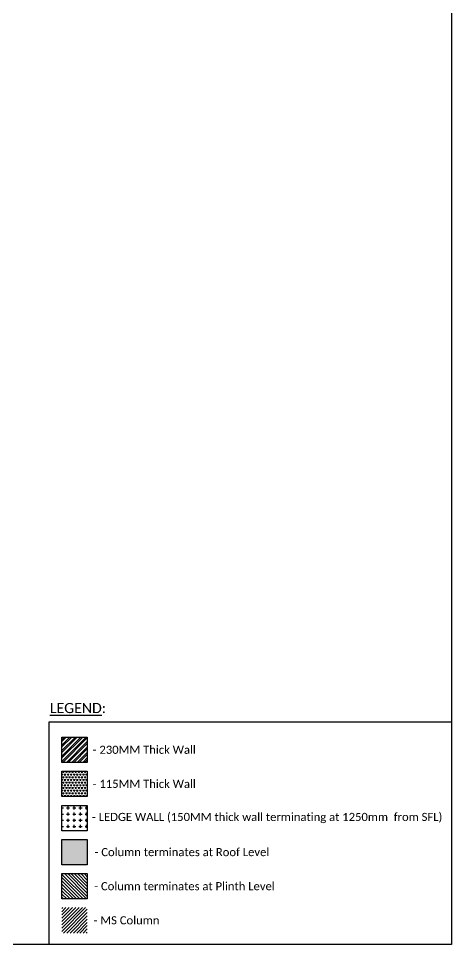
# Model space of a CAD drawing. Header units: millimetres. Extents: x -15000 to 28550, y -17045 to 28620.
# Drawn here: x 17867 to 28550, y -17045 to 5787 of the extents above; entities that cross this region are included whole.
import ezdxf

# ---------------------------------------------------------------- set-up
doc = ezdxf.new("R2010")
doc.units = ezdxf.units.MM
doc.header["$LTSCALE"] = 150
for name, color, linetype in [('ad-Column', 3, 'Continuous'), ('ad-Column Hatch', 125, 'Continuous'), ('ad-RCC Hatch', 125, 'Continuous'), ('ad-Text', 7, 'Continuous'), ('ad-Wall', 240, 'Continuous'), ('ad-Wall hatch', 8, 'Continuous')]:
    doc.layers.add(name, color=color, linetype=linetype)
doc.styles.get("Standard").update_dxf_attribs({"font": 'calibril.ttf'})

msp = doc.modelspace()

# ---------------------------------------------------------------- hatches: boundary and pattern name
at = {"layer": 'ad-Column Hatch', "transparency": 33554687}
h = msp.add_hatch(color=256, dxfattribs=at)
h.dxf.hatch_style = 1
h.paths.add_polyline_path([(18939, -14455), (19565, -14455), (19565, -15080), (18939, -15080)])
at = {"layer": 'ad-RCC Hatch', "transparency": 33554687}
h = msp.add_hatch(dxfattribs=at)
h.set_pattern_fill('ANSI31', color=256, scale=18, angle=90)
h.set_pattern_definition([(135, (354143.245, -36363.49), (-40.411153, -40.411153), [])])
h.paths.add_polyline_path([(18939, -15296), (19565, -15296), (19565, -15921), (18939, -15921)])
h = msp.add_hatch(dxfattribs=at)
h.set_pattern_fill('ANSI31', color=1, scale=18, angle=180)
h.set_pattern_definition([(225, (354143.245, -36003.934), (40.411153, -40.411153), [])])
h.paths.add_polyline_path([(18939, -16137), (19565, -16137), (19565, -16762), (18939, -16762)])
at = {"layer": 'ad-Wall hatch', "transparency": 33554610}
h = msp.add_hatch(dxfattribs=at)
h.set_pattern_fill('ANSI32', color=256, scale=10)
h.set_pattern_definition([(45, (-660301.98, 630209.03), (-67.351921, 67.351921), []), (45, (-660257.08, 630209.03), (-67.351921, 67.351921), [])])
h.paths.add_polyline_path([(18939, -11932), (19565, -11932), (19565, -12558), (18939, -12558)])
h = msp.add_hatch(dxfattribs=at)
h.set_pattern_fill('TRIANG', color=256, scale=8)
h.set_pattern_definition([(60, (352047.27, -30630.6), (-38.1, 65.991136), [38.1, -38.1]), (120, (352047.27, -30630.6), (-76.2, 4e-08), [38.1, -38.1]), (0, (352028.22, -30597.606), (38.1, 65.991136), [38.1, -38.1])])
h.paths.add_polyline_path([(18939, -12773), (19565, -12773), (19565, -13399), (18939, -13399)])
h = msp.add_hatch(dxfattribs=at)
h.set_pattern_fill('PLUS', color=256, scale=6)
h.set_pattern_definition([(0, (352047.27, -30592.5), (0, 152.4), [76.2, -76.2]), (90, (352085.37, -30630.6), (-152.4, 9e-15), [76.2, -76.2])])
h.paths.add_polyline_path([(18939, -13614), (19565, -13614), (19565, -14240), (18939, -14240)])

# ---------------------------------------------------------------- linework, layer by layer
msp.add_lwpolyline([(-15000, 28620), (28550, 28620), (28550, -17045), (-15000, -17045)], close=True)
at = {"layer": 'ad-Column'}
for points in [[(18939, -14455), (19565, -14455), (19565, -15080), (18939, -15080)], [(18939, -15296), (19565, -15296), (19565, -15921), (18939, -15921)]]:
    msp.add_lwpolyline(points, close=True, dxfattribs=at)
at = {"layer": 'ad-Column', "color": 1, "const_width": 5}
msp.add_lwpolyline([(18939, -16137), (19565, -16137), (19565, -16762), (18939, -16762)], close=True, dxfattribs=at)
at = {"layer": 'ad-Text'}
msp.add_lwpolyline([(18624, -11559), (28550, -11559), (28550, -17045), (18624, -17045)], close=True, dxfattribs=at)
at = {"layer": 'ad-Wall'}
for points in [[(18939, -11932), (19565, -11932), (19565, -12558), (18939, -12558)], [(18939, -12773), (19565, -12773), (19565, -13399), (18939, -13399)], [(18939, -13614), (19565, -13614), (19565, -14240), (18939, -14240)]]:
    msp.add_lwpolyline(points, close=True, dxfattribs=at)

# ---------------------------------------------------------------- texts
at = {"layer": 'ad-Text', "attachment_point": 5}
for s, insert, char_height, width in [('\\pxql,t25;{\\fCalibri|b0|i0|c0|p34;\\LLEGEND\\l:}', (19223, -11216), 250, 1165.89), ('\\pxql,t25;- 230MM Thick Wall', (21100, -12245), 200, 2805.73), ('\\pxql,t25;- 115MM Thick Wall', (21100, -13086), 200, 2805.73), ('\\pxql,t25;- LEDGE WALL (150MM thick wall terminating at 1250mm  from SFL)', (24000, -13927), 200, 8641.14), ('\\pxql,t25;- Column terminates at Roof Level', (21875, -14768), 200, 4263.49), ('\\pxql,t25;- Column terminates at Plinth Level', (22756, -15609), 200, 6040.45), ('\\pxql,t25;- MS Column', (20708, -16450), 200, 1975.77)]:
    msp.add_mtext(s, dxfattribs=dict(at, insert=insert, char_height=char_height, width=width))

doc.saveas('drawing.dxf')
